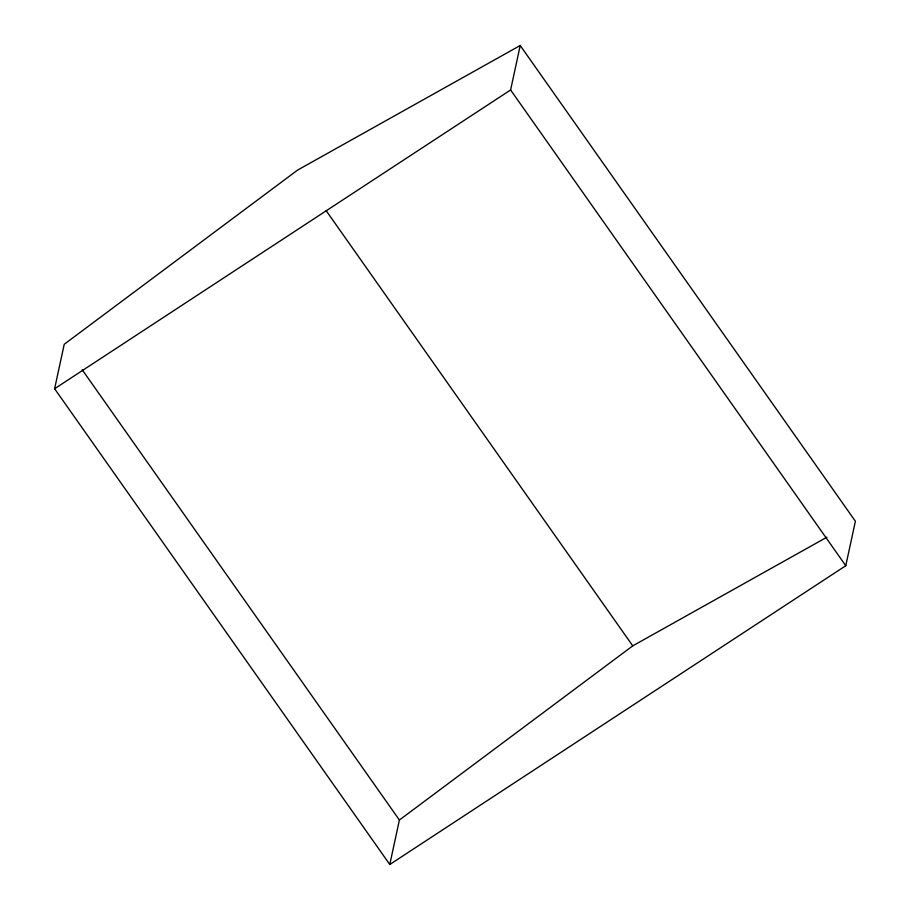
<?xml version="1.0" encoding="UTF-8"?>
<svg xmlns="http://www.w3.org/2000/svg" width="910" height="910" viewBox="0 0 910 910"><rect width="100%" height="100%" fill="white"/><g stroke="black" fill="none" stroke-linecap="round" stroke-linejoin="round"><path stroke-width="1.36" d="M54.611 388.741L64.235 344.276L297.581 170.102L520.213 45.5L855.389 521.259L845.765 565.724L389.787 864.5L54.611 388.741L510.601 89.965L520.213 45.5M389.787 864.5L399.399 820.035L632.746 645.861L826.94 537.184M510.601 89.965L845.765 565.724M326.189 210.71L632.746 645.861M82.196 369.767L399.399 820.035"/></g></svg>
